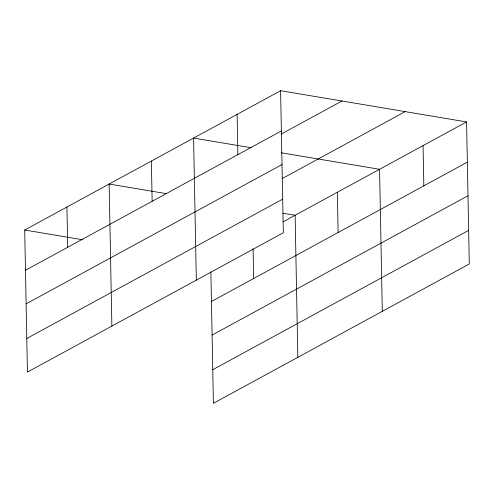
<?xml version="1.0" encoding="UTF-8"?>
<svg xmlns="http://www.w3.org/2000/svg" width="494" height="494" viewBox="0 0 494 494"><rect width="100%" height="100%" fill="white"/><g stroke="black" fill="none" stroke-linecap="round" stroke-linejoin="round"><path stroke-width="0.74" d="M280.598 90.705L283.328 232.754L27.429 372.081L24.7 230.025L280.598 90.705L466.571 121.919L469.3 263.975L213.402 403.295L210.876 271.873M25.472 270.267L281.37 130.947M281.067 134.164L341.971 101.004M26.12 303.866L282.018 164.545M282.006 178.692L405.204 111.619M26.781 338.483L282.679 199.156M283.056 221.837L466.571 121.919M211.444 301.488L467.343 162.162M212.093 335.086L467.991 195.76M212.753 369.703L468.658 230.377M251.174 147.737L193.592 138.073L196.322 280.129M281.308 152.794L379.565 169.288L382.294 311.344M166.731 193.716L109.149 184.052L111.872 326.102M282.994 213.235L295.122 215.267L297.845 357.323M24.7 230.025L83.041 239.818M423.068 145.607L423.84 185.849M337.34 192.277L338.118 232.52M253.101 248.883L253.669 278.499M237.095 114.386L237.867 154.628M151.368 161.063L152.146 201.305M66.925 207.035L67.697 247.284"/></g></svg>
